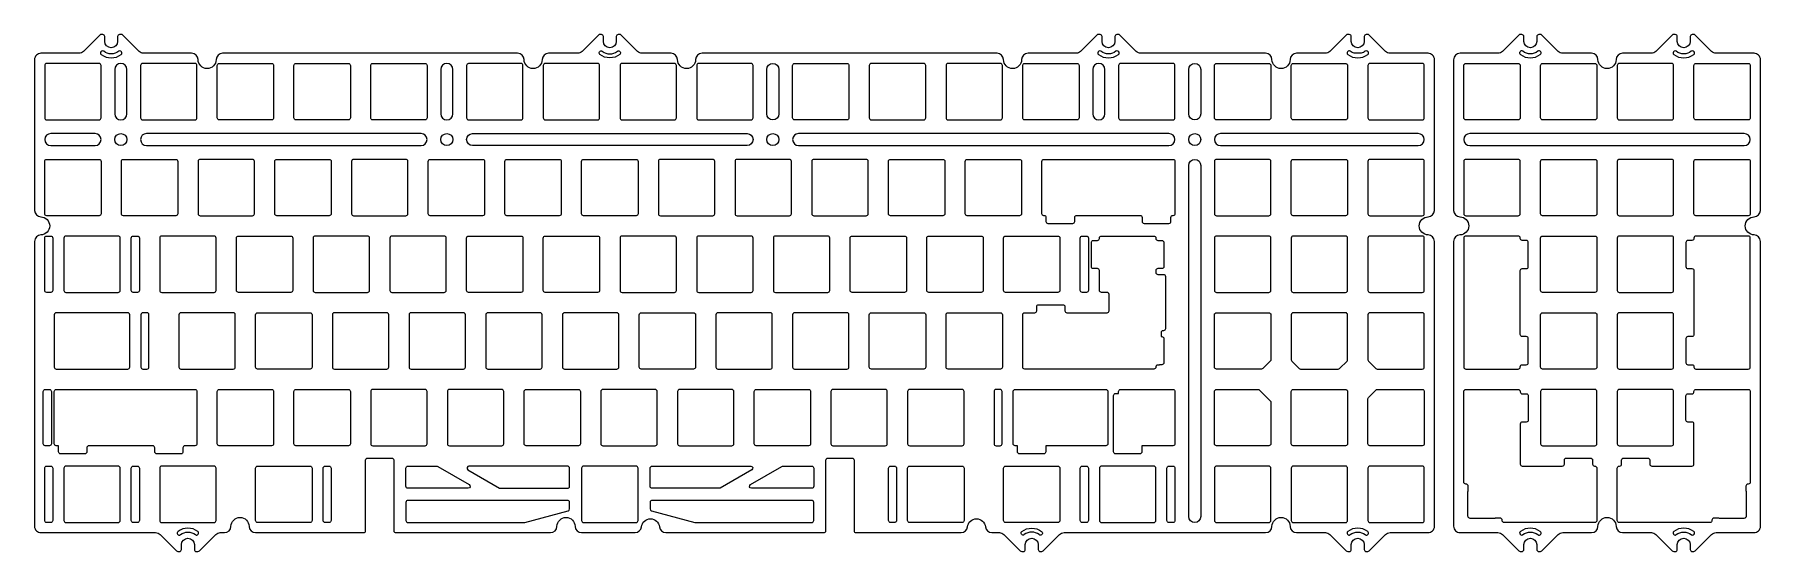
# Model space of a CAD drawing. Header units: millimetres. Extents: x 480 to 909, y -4 to 124.
import ezdxf

# ---------------------------------------------------------------- set-up
doc = ezdxf.new("R2010")
doc.units = ezdxf.units.MM
doc.layers.get('0').update_dxf_attribs({"linetype": 'CONTINUOUS'})

msp = doc.modelspace()

# ---------------------------------------------------------------- linework, layer by layer
for points in [[(826.54, 0.48, 0.414214), (828.14, 2.08), (828.14, 72.83, 0.408519), (826.57, 74.43, -0.980706), (826.57, 78.92, 0.408519), (828.14, 80.52), (828.14, 117.94, 0.414214), (826.54, 119.54), (817.13, 119.54, -0.198912), (815.99, 120.01), (811.93, 124.07, 0.198912), (811.58, 124.21), (811.19, 124.21, 0.414214), (810.69, 123.71), (810.69, 122.51, -1), (807.49, 122.51), (807.49, 123.71, 0.414214), (806.99, 124.21), (806.59, 124.21, 0.198912), (806.24, 124.07), (802.18, 120.01, -0.198912), (801.05, 119.54), (793.89, 119.54, 0.4085), (792.29, 117.97, -0.980642), (787.79, 117.97, 0.4085), (786.19, 119.54), (755.21, 119.54, -0.198912), (754.08, 120.01), (750.02, 124.07, 0.198912), (749.67, 124.21), (749.27, 124.21, 0.414214), (748.77, 123.71), (748.77, 122.51, -1), (745.58, 122.51), (745.58, 123.71, 0.414214), (745.08, 124.21), (744.68, 124.21, 0.198912), (744.33, 124.07), (740.27, 120.01, -0.198912), (739.14, 119.54), (727.21, 119.54, 0.4085), (725.61, 117.97, -0.980642), (721.11, 117.97, 0.4085), (719.51, 119.54), (646.25, 119.54, 0.4085), (644.65, 117.97, -0.980642), (640.15, 117.97, 0.4085), (638.55, 119.54), (631.39, 119.54, -0.198912), (630.26, 120.01), (626.2, 124.07, 0.198912), (625.84, 124.21), (625.45, 124.21, 0.414214), (624.95, 123.71), (624.95, 122.51, -1), (621.75, 122.51), (621.75, 123.71, 0.414214), (621.25, 124.21), (620.86, 124.21, 0.198912), (620.5, 124.07), (616.44, 120.01, -0.198912), (615.31, 119.54), (608.15, 119.54, 0.4085), (606.55, 117.97, -0.980642), (602.05, 117.97, 0.4085), (600.45, 119.54), (527.19, 119.54, 0.4085), (525.59, 117.97, -0.980642), (521.09, 117.97, 0.4085), (519.49, 119.54), (507.56, 119.54, -0.198912), (506.43, 120.01), (502.37, 124.07, 0.198912), (502.02, 124.21), (501.62, 124.21, 0.414214), (501.12, 123.71), (501.12, 122.51, -1), (497.92, 122.51), (497.92, 123.71, 0.414214), (497.43, 124.21), (497.03, 124.21, 0.198912), (496.68, 124.07), (492.62, 120.01, -0.198912), (491.49, 119.54), (482.08, 119.54, 0.414214), (480.48, 117.94), (480.48, 80.52, 0.408519), (482.04, 78.92, -0.980706), (482.04, 74.43, 0.408519), (480.48, 72.83), (480.48, 2.08, 0.414214), (482.08, 0.48), (510.54, 0.48, -0.198912), (511.67, 0.01), (515.73, -4.05, 0.198912), (516.08, -4.2), (516.47, -4.2, 0.414214), (516.97, -3.7), (516.97, -2.5, -1), (520.17, -2.5), (520.17, -3.7, 0.414214), (520.67, -4.2), (521.07, -4.2, 0.198912), (521.42, -4.05), (525.48, 0.01, -0.198912), (526.61, 0.48), (527.66, 0.48, 0.4085), (529.26, 2.04, -0.980642), (533.76, 2.04, 0.4085), (535.36, 0.48), (562.2, 0.48, 0.414214), (562.7, 0.98), (562.7, 18.5, -0.414214), (563.2, 19), (569.2, 19, -0.414214), (569.7, 18.5), (569.7, 0.98, 0.414214), (570.2, 0.48), (608.62, 0.48, 0.4085), (610.22, 2.04, -0.980642), (614.72, 2.04, 0.4085), (616.32, 0.48), (629.6, 0.48, 0.383365), (631.19, 1.91, -0.89883), (635.67, 1.91, 0.383365), (637.26, 0.48), (676.5, 0.48, 0.414214), (677, 0.98), (677, 18.5, -0.414214), (677.5, 19), (683.5, 19, -0.414214), (684, 18.5), (684, 0.98, 0.414214), (684.5, 0.48), (710.57, 0.48, 0.383365), (712.16, 1.91, -0.89883), (716.63, 1.91, 0.383365), (718.22, 0.48), (720.09, 0.48, -0.198912), (721.22, 0.01), (725.28, -4.05, 0.198912), (725.63, -4.2), (726.03, -4.2, 0.414214), (726.53, -3.7), (726.53, -2.5, -1), (729.73, -2.5), (729.73, -3.7, 0.414214), (730.23, -4.2), (730.62, -4.2, 0.198912), (730.97, -4.05), (735.03, 0.01, -0.198912), (736.16, 0.48), (786.19, 0.48, 0.4085), (787.79, 2.04, -0.980642), (792.29, 2.04, 0.4085), (793.89, 0.48), (801.05, 0.48, -0.198912), (802.18, 0.01), (806.24, -4.05, 0.198912), (806.59, -4.2), (806.99, -4.2, 0.414214), (807.49, -3.7), (807.49, -2.5, -1), (810.69, -2.5), (810.69, -3.7, 0.414214), (811.19, -4.2), (811.58, -4.2, 0.198912), (811.93, -4.05), (815.99, 0.01, -0.198912), (817.13, 0.48)], [(497.06, 119.24, 0.334755), (501.99, 119.24, 1), (501.39, 120.04, -0.334755), (497.66, 120.04, 1)], [(621.48, 120.04, 0.334755), (625.22, 120.04, -1), (625.82, 119.24, -0.334755), (620.88, 119.24, -1)], [(745.31, 120.04, 1), (744.71, 119.24, 0.334755), (749.64, 119.24, 1), (749.04, 120.04, -0.334755)], [(807.22, 120.04, 1), (806.62, 119.24, 0.334755), (811.56, 119.24, 1), (810.95, 120.04, -0.090525), (809.96, 119.54), (808.22, 119.54, -0.090525)], [(867.15, 0.48, 0.4085), (868.75, 2.04, -0.980642), (873.25, 2.04, 0.4085), (874.85, 0.48), (882.01, 0.48, -0.198912), (883.14, 0.01), (887.2, -4.05, 0.198912), (887.56, -4.2), (887.95, -4.2, 0.414214), (888.45, -3.7), (888.45, -2.5, -1), (891.65, -2.5), (891.65, -3.7, 0.414214), (892.15, -4.2), (892.54, -4.2, 0.198912), (892.9, -4.05), (896.96, 0.01, -0.198912), (898.09, 0.48), (907.5, 0.48, 0.414214), (909.1, 2.08), (909.1, 72.83, 0.408519), (907.53, 74.43, -0.980706), (907.53, 78.92, 0.408519), (909.1, 80.52), (909.1, 117.94, 0.414214), (907.5, 119.54), (898.09, 119.54, -0.198912), (896.96, 120.01), (892.9, 124.07, 0.198912), (892.54, 124.21), (892.15, 124.21, 0.414214), (891.65, 123.71), (891.65, 122.51, -1), (888.45, 122.51), (888.45, 123.71, 0.414214), (887.95, 124.21), (887.56, 124.21, 0.198912), (887.2, 124.07), (883.14, 120.01, -0.198912), (882.01, 119.54), (874.85, 119.54, 0.4085), (873.25, 117.97, -0.980642), (868.75, 117.97, 0.4085), (867.15, 119.54), (859.99, 119.54, -0.198912), (858.86, 120.01), (854.8, 124.07, 0.198912), (854.44, 124.21), (854.05, 124.21, 0.414214), (853.55, 123.71), (853.55, 122.51, -1), (850.35, 122.51), (850.35, 123.71, 0.414214), (849.85, 124.21), (849.46, 124.21, 0.198912), (849.1, 124.07), (845.04, 120.01, -0.198912), (843.91, 119.54), (834.5, 119.54, 0.414214), (832.9, 117.94), (832.9, 80.52, 0.408519), (834.47, 78.92, -0.980706), (834.47, 74.43, 0.408519), (832.9, 72.83), (832.9, 2.08, 0.414214), (834.5, 0.48), (843.91, 0.48, -0.198912), (845.04, 0.01), (849.1, -4.05, 0.198912), (849.46, -4.2), (849.85, -4.2, 0.414214), (850.35, -3.7), (850.35, -2.5, -1), (853.55, -2.5), (853.55, -3.7, 0.414214), (854.05, -4.2), (854.44, -4.2, 0.198912), (854.8, -4.05), (858.86, 0.01, -0.198912), (859.99, 0.48)], [(849.48, 119.24, 0.334755), (854.42, 119.24, 1), (853.82, 120.04, -0.334755), (850.08, 120.04, 1)], [(887.58, 119.24, 0.334755), (892.52, 119.24, 1), (891.92, 120.04, -0.334755), (888.18, 120.04, 1)], [(483, 103.51, 0.414214), (483.5, 103.01), (496.5, 103.01, 0.414214), (497, 103.51), (497, 116.51, 0.414214), (496.5, 117.01), (483.5, 117.01, 0.414214), (483, 116.51)], [(500.41, 104.51, 1), (503.41, 104.51), (503.41, 115.51, 1), (500.41, 115.51)], [(507.31, 117.01, 0.414214), (506.81, 116.51), (506.81, 103.51, 0.414214), (507.31, 103.01), (520.31, 103.01, 0.414214), (520.81, 103.51), (520.81, 116.51, 0.414214), (520.31, 117.01)], [(539.36, 103.01), (526.36, 103.01, -0.414214), (525.86, 103.51), (525.86, 116.51, -0.414214), (526.36, 117.01), (539.36, 117.01, -0.414214), (539.86, 116.51), (539.86, 103.51, -0.414214)], [(558.41, 103.01), (545.41, 103.01, -0.414214), (544.91, 103.51), (544.91, 116.51, -0.414214), (545.41, 117.01), (558.41, 117.01, -0.414214), (558.91, 116.51), (558.91, 103.51, -0.414214)], [(563.96, 103.51), (563.96, 116.51, -0.414214), (564.46, 117.01), (577.46, 117.01, -0.414214), (577.96, 116.51), (577.96, 103.51, -0.414214), (577.46, 103.01), (564.46, 103.01, -0.414214)], [(581.37, 104.51, 1), (584.37, 104.51), (584.37, 115.51, 1), (581.37, 115.51)], [(587.78, 103.51, 0.414214), (588.27, 103.01), (601.27, 103.01, 0.414214), (601.77, 103.51), (601.77, 116.51, 0.414214), (601.27, 117.01), (588.27, 117.01, 0.414214), (587.78, 116.51)], [(607.33, 117.01, 0.414214), (606.82, 116.51), (606.82, 103.51, 0.414214), (607.33, 103.01), (620.32, 103.01, 0.414214), (620.82, 103.51), (620.82, 116.51, 0.414214), (620.32, 117.01)], [(625.88, 103.51, 0.414214), (626.38, 103.01), (639.37, 103.01, 0.414214), (639.88, 103.51), (639.88, 116.51, 0.414214), (639.37, 117.01), (626.38, 117.01, 0.414214), (625.88, 116.51)], [(644.92, 103.51, 0.414214), (645.42, 103.01), (658.42, 103.01, 0.414214), (658.92, 103.51), (658.92, 116.51, 0.414214), (658.42, 117.01), (645.42, 117.01, 0.414214), (644.92, 116.51)], [(665.33, 115.51), (665.33, 104.51, -1), (662.33, 104.51), (662.33, 115.51, -1)], [(682.24, 103.01), (669.24, 103.01, -0.414214), (668.74, 103.51), (668.74, 116.51, -0.414214), (669.24, 117.01), (682.24, 117.01, -0.414214), (682.74, 116.51), (682.74, 103.51, -0.414214)], [(701.29, 103.01, 0.414214), (701.79, 103.51), (701.79, 116.51, 0.414214), (701.29, 117.01), (688.29, 117.01, 0.414214), (687.79, 116.51), (687.79, 103.51, 0.414214), (688.29, 103.01)], [(720.34, 103.01, 0.414214), (720.84, 103.51), (720.84, 116.51, 0.414214), (720.34, 117.01), (707.34, 117.01, 0.414214), (706.84, 116.51), (706.84, 103.51, 0.414214), (707.34, 103.01)], [(739.89, 116.51), (739.89, 103.51, -0.414214), (739.39, 103.01), (726.39, 103.01, -0.414214), (725.89, 103.51), (725.89, 116.51, -0.414214), (726.39, 117.01), (739.39, 117.01, -0.414214)], [(743.29, 104.51, 1), (746.29, 104.51), (746.29, 115.51, 1), (743.29, 115.51)], [(763.7, 116.51, 0.414214), (763.2, 117.01), (750.2, 117.01, 0.414214), (749.7, 116.51), (749.7, 103.51, 0.414214), (750.2, 103.01), (763.2, 103.01, 0.414214), (763.7, 103.51)], [(767.11, 104.51), (767.11, 115.51, -1), (770.11, 115.51), (770.11, 104.51, -1)], [(773.51, 103.51), (773.51, 116.51, -0.414214), (774.01, 117.01), (787.01, 117.01, -0.414214), (787.51, 116.51), (787.51, 103.51, -0.414214), (787.01, 103.01), (774.01, 103.01, -0.414214)], [(792.56, 103.51), (792.56, 116.51, -0.414214), (793.06, 117.01), (806.06, 117.01, -0.414214), (806.56, 116.51), (806.56, 103.51, -0.414214), (806.06, 103.01), (793.06, 103.01, -0.414214)], [(811.61, 103.51, 0.414214), (812.11, 103.01), (825.11, 103.01, 0.414214), (825.61, 103.51), (825.61, 116.51, 0.414214), (825.11, 117.01), (812.11, 117.01, 0.414214), (811.61, 116.51)], [(849.43, 116.51), (849.43, 103.51, -0.414214), (848.93, 103.01), (835.93, 103.01, -0.414214), (835.43, 103.51), (835.43, 116.51, -0.414214), (835.93, 117.01), (848.93, 117.01, -0.414214)], [(854.98, 117.01), (867.98, 117.01, -0.414214), (868.48, 116.51), (868.48, 103.51, -0.414214), (867.98, 103.01), (854.98, 103.01, -0.414214), (854.48, 103.51), (854.48, 116.51, -0.414214)], [(874.03, 117.01, 0.414214), (873.53, 116.51), (873.53, 103.51, 0.414214), (874.03, 103.01), (887.03, 103.01, 0.414214), (887.53, 103.51), (887.53, 116.51, 0.414214), (887.03, 117.01)], [(906.08, 103.01), (893.08, 103.01, -0.414214), (892.58, 103.51), (892.58, 116.51, -0.414214), (893.08, 117.01), (906.08, 117.01, -0.414214), (906.58, 116.51), (906.58, 103.51, -0.414214)], [(495.5, 96.61, 1), (495.5, 99.61), (484.5, 99.61, 1), (484.5, 96.61)], [(576.46, 96.61, 1), (576.46, 99.61), (508.31, 99.61, 1), (508.31, 96.61)], [(589.27, 99.61), (657.42, 99.61, -1), (657.42, 96.61), (589.27, 96.61, -1)], [(762.2, 96.61, 1), (762.2, 99.61), (670.24, 99.61, 1), (670.24, 96.61)], [(824.11, 96.61, 1), (824.11, 99.61), (775.01, 99.61, 1), (775.01, 96.61)], [(836.93, 99.61, 1), (836.93, 96.61), (905.08, 96.61, 1), (905.08, 99.61)], [(497, 92.7), (497, 79.7, -0.414214), (496.5, 79.2), (483.5, 79.2, -0.414214), (483, 79.7), (483, 92.7, -0.414214), (483.5, 93.2), (496.5, 93.2, -0.414214)], [(516.05, 92.7), (516.05, 79.7, -0.414214), (515.55, 79.2), (502.55, 79.2, -0.414214), (502.05, 79.7), (502.05, 92.7, -0.414214), (502.55, 93.2), (515.55, 93.2, -0.414214)], [(521.1, 79.7, 0.414214), (521.6, 79.2), (534.6, 79.2, 0.414214), (535.1, 79.7), (535.1, 92.7, 0.414214), (534.6, 93.2), (521.6, 93.2, 0.414214), (521.1, 92.7)], [(540.15, 79.7), (540.15, 92.7, -0.414214), (540.65, 93.2), (553.65, 93.2, -0.414214), (554.15, 92.7), (554.15, 79.7, -0.414214), (553.65, 79.2), (540.65, 79.2, -0.414214)], [(559.7, 93.2, 0.414214), (559.2, 92.7), (559.2, 79.7, 0.414214), (559.7, 79.2), (572.7, 79.2, 0.414214), (573.2, 79.7), (573.2, 92.7, 0.414214), (572.7, 93.2)], [(591.75, 79.2), (578.75, 79.2, -0.414214), (578.25, 79.7), (578.25, 92.7, -0.414214), (578.75, 93.2), (591.75, 93.2, -0.414214), (592.25, 92.7), (592.25, 79.7, -0.414214)], [(610.8, 79.2), (597.8, 79.2, -0.414214), (597.3, 79.7), (597.3, 92.7, -0.414214), (597.8, 93.2), (610.8, 93.2, -0.414214), (611.3, 92.7), (611.3, 79.7, -0.414214)], [(630.35, 92.7), (630.35, 79.7, -0.414214), (629.85, 79.2), (616.85, 79.2, -0.414214), (616.35, 79.7), (616.35, 92.7, -0.414214), (616.85, 93.2), (629.85, 93.2, -0.414214)], [(649.4, 92.7, 0.414214), (648.9, 93.2), (635.9, 93.2, 0.414214), (635.4, 92.7), (635.4, 79.7, 0.414214), (635.9, 79.2), (648.9, 79.2, 0.414214), (649.4, 79.7)], [(654.95, 93.2, 0.414214), (654.45, 92.7), (654.45, 79.7, 0.414214), (654.95, 79.2), (667.95, 79.2, 0.414214), (668.45, 79.7), (668.45, 92.7, 0.414214), (667.95, 93.2)], [(674, 93.2, 0.414214), (673.5, 92.7), (673.5, 79.7, 0.414214), (674, 79.2), (687, 79.2, 0.414214), (687.5, 79.7), (687.5, 92.7, 0.414214), (687, 93.2)], [(706.55, 92.7), (706.55, 79.7, -0.414214), (706.05, 79.2), (693.05, 79.2, -0.414214), (692.55, 79.7), (692.55, 92.7, -0.414214), (693.05, 93.2), (706.05, 93.2, -0.414214)], [(725.6, 92.7), (725.6, 79.7, -0.414214), (725.1, 79.2), (712.1, 79.2, -0.414214), (711.6, 79.7), (711.6, 92.7, -0.414214), (712.1, 93.2), (725.1, 93.2, -0.414214)], [(738.24, 77.2), (732.24, 77.2, -0.414214), (731.74, 77.7), (731.74, 78.7, 0.414214), (731.24, 79.2), (731.15, 79.2, -0.414214), (730.65, 79.7), (730.65, 92.7, -0.414214), (731.15, 93.2), (763.2, 93.2, -0.414214), (763.7, 92.7), (763.7, 79.7, -0.414214), (763.2, 79.2), (763.11, 79.2, 0.414214), (762.61, 78.7), (762.61, 77.7, -0.414214), (762.11, 77.2), (756.11, 77.2, -0.414214), (755.61, 77.7), (755.61, 78.7, 0.414214), (755.11, 79.2), (739.24, 79.2, 0.414214), (738.74, 78.7), (738.74, 77.7, -0.414214)], [(770.11, 91.7), (770.1, 4.5, -1), (767.1, 4.5), (767.11, 91.7, -1)], [(774.01, 93.2, 0.414214), (773.51, 92.7), (773.51, 79.7, 0.414214), (774.01, 79.2), (787.01, 79.2, 0.414214), (787.51, 79.7), (787.51, 92.7, 0.414214), (787.01, 93.2)], [(806.56, 92.7), (806.56, 79.7, -0.414214), (806.06, 79.2), (793.06, 79.2, -0.414214), (792.56, 79.7), (792.56, 92.7, -0.414214), (793.06, 93.2), (806.06, 93.2, -0.414214)], [(825.11, 79.2, 0.414214), (825.61, 79.7), (825.61, 92.7, 0.414214), (825.11, 93.2), (812.11, 93.2, 0.414214), (811.61, 92.7), (811.61, 79.7, 0.414214), (812.11, 79.2)], [(848.93, 79.2, 0.414214), (849.43, 79.7), (849.43, 92.7, 0.414214), (848.93, 93.2), (835.93, 93.2, 0.414214), (835.43, 92.7), (835.43, 79.7, 0.414214), (835.93, 79.2)], [(867.98, 79.2), (854.98, 79.2, -0.414214), (854.48, 79.7), (854.48, 92.7, -0.414214), (854.98, 93.2), (867.98, 93.2, -0.414214), (868.48, 92.7), (868.48, 79.7, -0.414214)], [(887.03, 79.2, 0.414214), (887.53, 79.7), (887.53, 92.7, 0.414214), (887.03, 93.2), (874.03, 93.2, 0.414214), (873.53, 92.7), (873.53, 79.7, 0.414214), (874.03, 79.2)], [(893.08, 93.2), (906.08, 93.2, -0.414214), (906.58, 92.7), (906.58, 79.7, -0.414214), (906.08, 79.2), (893.08, 79.2, -0.414214), (892.58, 79.7), (892.58, 92.7, -0.414214)], [(483.51, 74.15), (484.51, 74.15, -0.414214), (485.01, 73.65), (485.01, 60.65, -0.414214), (484.51, 60.15), (483.51, 60.15, -0.414214), (483.01, 60.65), (483.01, 73.65, -0.414214)], [(501.76, 73.65, 0.414214), (501.26, 74.15), (488.26, 74.15, 0.414214), (487.76, 73.65), (487.76, 60.65, 0.414214), (488.26, 60.15), (501.26, 60.15, 0.414214), (501.76, 60.65)], [(506.51, 73.65), (506.51, 60.65, -0.414214), (506.01, 60.15), (505.01, 60.15, -0.414214), (504.51, 60.65), (504.51, 73.65, -0.414214), (505.01, 74.15), (506.01, 74.15, -0.414214)], [(511.57, 60.65, 0.414214), (512.07, 60.15), (525.07, 60.15, 0.414214), (525.57, 60.65), (525.57, 73.65, 0.414214), (525.07, 74.15), (512.07, 74.15, 0.414214), (511.57, 73.65)], [(544.12, 60.15), (531.12, 60.15, -0.414214), (530.62, 60.65), (530.62, 73.65, -0.414214), (531.12, 74.15), (544.12, 74.15, -0.414214), (544.62, 73.65), (544.62, 60.65, -0.414214)], [(549.67, 60.65, 0.414214), (550.17, 60.15), (563.17, 60.15, 0.414214), (563.67, 60.65), (563.67, 73.65, 0.414214), (563.17, 74.15), (550.17, 74.15, 0.414214), (549.67, 73.65)], [(568.72, 60.65, 0.414214), (569.22, 60.15), (582.22, 60.15, 0.414214), (582.72, 60.65), (582.72, 73.65, 0.414214), (582.22, 74.15), (569.22, 74.15, 0.414214), (568.72, 73.65)], [(587.78, 60.65), (587.78, 73.65, -0.414214), (588.27, 74.15), (601.27, 74.15, -0.414214), (601.77, 73.65), (601.77, 60.65, -0.414214), (601.27, 60.15), (588.27, 60.15, -0.414214)], [(607.33, 74.15), (620.32, 74.15, -0.414214), (620.82, 73.65), (620.82, 60.65, -0.414214), (620.32, 60.15), (607.33, 60.15, -0.414214), (606.82, 60.65), (606.82, 73.65, -0.414214)], [(639.88, 73.65, 0.414214), (639.37, 74.15), (626.38, 74.15, 0.414214), (625.88, 73.65), (625.88, 60.65, 0.414214), (626.38, 60.15), (639.37, 60.15, 0.414214), (639.88, 60.65)], [(658.42, 60.15, 0.414214), (658.92, 60.65), (658.92, 73.65, 0.414214), (658.42, 74.15), (645.42, 74.15, 0.414214), (644.92, 73.65), (644.92, 60.65, 0.414214), (645.42, 60.15)], [(664.47, 74.15, 0.414214), (663.97, 73.65), (663.97, 60.65, 0.414214), (664.47, 60.15), (677.48, 60.15, 0.414214), (677.98, 60.65), (677.98, 73.65, 0.414214), (677.48, 74.15)], [(683.03, 60.65), (683.03, 73.65, -0.414214), (683.53, 74.15), (696.53, 74.15, -0.414214), (697.02, 73.65), (697.02, 60.65, -0.414214), (696.53, 60.15), (683.53, 60.15, -0.414214)], [(715.57, 60.15), (702.57, 60.15, -0.414214), (702.07, 60.65), (702.07, 73.65, -0.414214), (702.57, 74.15), (715.57, 74.15, -0.414214), (716.08, 73.65), (716.08, 60.65, -0.414214)], [(735.12, 73.65), (735.12, 60.65, -0.414214), (734.62, 60.15), (721.62, 60.15, -0.414214), (721.12, 60.65), (721.12, 73.65, -0.414214), (721.62, 74.15), (734.62, 74.15, -0.414214)], [(761.32, 64.13), (761.32, 51.13, -0.414214), (760.82, 50.63), (760.73, 50.63, 0.414214), (760.23, 50.13), (760.23, 49.19), (760.44, 49.19, -0.414214), (760.94, 48.69), (760.94, 42.69, -0.414214), (760.44, 42.19), (760.01, 42.19, -0.150834), (759.73, 42.1), (759.16, 42.1, 0.247892), (758.94, 41.69), (758.94, 41.6, -0.414214), (758.44, 41.1), (726.39, 41.1, -0.414214), (725.89, 41.6), (725.89, 54.6, -0.414214), (726.39, 55.1), (728.86, 55.1, 0.414214), (729.36, 55.6), (729.36, 56.6, -0.414214), (729.86, 57.1), (735.86, 57.1, -0.414214), (736.36, 56.6), (736.36, 55.6, 0.414214), (736.86, 55.1), (746.82, 55.1, 0.414214), (747.32, 55.6), (747.32, 59.65, 0.414214), (746.82, 60.15), (745.44, 60.15, -0.414214), (744.94, 60.65), (744.94, 65.56, 0.414214), (744.44, 66.06), (743.44, 66.06, -0.414214), (742.94, 66.56), (742.94, 72.56, -0.414214), (743.44, 73.06), (744.44, 73.06, 0.414214), (744.94, 73.56), (744.94, 73.65, -0.414214), (745.44, 74.15), (758.44, 74.15, -0.414214), (758.94, 73.65), (758.94, 73.56, 0.414214), (759.44, 73.06), (760.44, 73.06, -0.414214), (760.94, 72.56), (760.94, 66.56, -0.414214), (760.44, 66.06), (759.44, 66.06, 0.414214), (758.94, 65.56), (758.94, 65.13, 0.414214), (759.44, 64.63), (760.82, 64.63, -0.414214)], [(741.69, 60.15), (740.69, 60.15, -0.414214), (740.19, 60.65), (740.19, 73.65, -0.414214), (740.69, 74.15), (741.69, 74.15, -0.414214), (742.19, 73.65), (742.19, 60.65, -0.414214)], [(787.01, 60.15, 0.414214), (787.51, 60.65), (787.51, 73.65, 0.414214), (787.01, 74.15), (774.01, 74.15, 0.414214), (773.51, 73.65), (773.51, 60.65, 0.414214), (774.01, 60.15)], [(806.06, 60.15, 0.414214), (806.56, 60.65), (806.56, 73.65, 0.414214), (806.06, 74.15), (793.06, 74.15, 0.414214), (792.56, 73.65), (792.56, 60.65, 0.414214), (793.06, 60.15)], [(825.11, 60.15, 0.414214), (825.61, 60.65), (825.61, 73.65, 0.414214), (825.11, 74.15), (812.11, 74.15, 0.414214), (811.61, 73.65), (811.61, 60.65, 0.414214), (812.11, 60.15)], [(835.93, 74.15, 0.414214), (835.43, 73.65), (835.43, 41.6, 0.414214), (835.93, 41.1), (848.93, 41.1, 0.414214), (849.43, 41.6), (849.43, 41.69, -0.414214), (849.93, 42.19), (850.93, 42.19, 0.414214), (851.43, 42.69), (851.43, 48.69, 0.414214), (850.93, 49.19), (849.93, 49.19, -0.414214), (849.43, 49.69), (849.43, 65.56, -0.414214), (849.93, 66.06), (850.93, 66.06, 0.414214), (851.43, 66.56), (851.43, 72.56, 0.414214), (850.93, 73.06), (849.93, 73.06, -0.414214), (849.43, 73.56), (849.43, 73.65, 0.414214), (848.93, 74.15)], [(867.98, 60.15), (854.98, 60.15, -0.414214), (854.48, 60.65), (854.48, 73.65, -0.414214), (854.98, 74.15), (867.98, 74.15, -0.414214), (868.48, 73.65), (868.48, 60.65, -0.414214)], [(887.53, 73.65, 0.414214), (887.03, 74.15), (874.03, 74.15, 0.414214), (873.53, 73.65), (873.53, 60.65, 0.414214), (874.03, 60.15), (887.03, 60.15, 0.414214), (887.53, 60.65)], [(893.08, 74.15, 0.414214), (892.58, 73.65), (892.58, 73.56, -0.414214), (892.08, 73.06), (891.08, 73.06, 0.414214), (890.58, 72.56), (890.58, 66.56, 0.414214), (891.08, 66.06), (892.08, 66.06, -0.414214), (892.58, 65.56), (892.58, 49.69, -0.414214), (892.08, 49.19), (891.08, 49.19, 0.414214), (890.58, 48.69), (890.58, 42.69, 0.414214), (891.08, 42.19), (892.08, 42.19, -0.414214), (892.58, 41.69), (892.58, 41.6, 0.414214), (893.08, 41.1), (906.08, 41.1, 0.414214), (906.58, 41.6), (906.58, 73.65, 0.414214), (906.08, 74.15)], [(503.64, 41.1, 0.414214), (504.14, 41.6), (504.14, 54.6, 0.414214), (503.64, 55.1), (485.88, 55.1, 0.414214), (485.38, 54.6), (485.38, 41.6, 0.414214), (485.88, 41.1)], [(506.89, 41.6, 0.414214), (507.39, 41.1), (508.39, 41.1, 0.414214), (508.89, 41.6), (508.89, 54.6, 0.414214), (508.39, 55.1), (507.39, 55.1, 0.414214), (506.89, 54.6)], [(529.84, 41.1, 0.414214), (530.34, 41.6), (530.34, 54.6, 0.414214), (529.84, 55.1), (516.84, 55.1, 0.414214), (516.34, 54.6), (516.34, 41.6, 0.414214), (516.84, 41.1)], [(549.39, 54.6), (549.39, 41.6, -0.414214), (548.89, 41.1), (535.89, 41.1, -0.414214), (535.39, 41.6), (535.39, 54.6, -0.414214), (535.89, 55.1), (548.89, 55.1, -0.414214)], [(554.94, 55.1, 0.414214), (554.44, 54.6), (554.44, 41.6, 0.414214), (554.94, 41.1), (567.94, 41.1, 0.414214), (568.44, 41.6), (568.44, 54.6, 0.414214), (567.94, 55.1)], [(573.99, 55.1, 0.414214), (573.49, 54.6), (573.49, 41.6, 0.414214), (573.99, 41.1), (586.99, 41.1, 0.414214), (587.49, 41.6), (587.49, 54.6, 0.414214), (586.99, 55.1)], [(592.54, 41.6, 0.414214), (593.04, 41.1), (606.04, 41.1, 0.414214), (606.54, 41.6), (606.54, 54.6, 0.414214), (606.04, 55.1), (593.04, 55.1, 0.414214), (592.54, 54.6)], [(625.59, 54.6, 0.414214), (625.09, 55.1), (612.09, 55.1, 0.414214), (611.59, 54.6), (611.59, 41.6, 0.414214), (612.09, 41.1), (625.09, 41.1, 0.414214), (625.59, 41.6)], [(644.64, 54.6), (644.64, 41.6, -0.414214), (644.14, 41.1), (631.14, 41.1, -0.414214), (630.64, 41.6), (630.64, 54.6, -0.414214), (631.14, 55.1), (644.14, 55.1, -0.414214)], [(663.19, 41.1, 0.414214), (663.69, 41.6), (663.69, 54.6, 0.414214), (663.19, 55.1), (650.19, 55.1, 0.414214), (649.69, 54.6), (649.69, 41.6, 0.414214), (650.19, 41.1)], [(682.74, 54.6, 0.414214), (682.24, 55.1), (669.24, 55.1, 0.414214), (668.74, 54.6), (668.74, 41.6, 0.414214), (669.24, 41.1), (682.24, 41.1, 0.414214), (682.74, 41.6)], [(701.79, 54.6), (701.79, 41.6, -0.414214), (701.29, 41.1), (688.29, 41.1, -0.414214), (687.79, 41.6), (687.79, 54.6, -0.414214), (688.29, 55.1), (701.29, 55.1, -0.414214)], [(720.84, 54.6), (720.84, 41.6, -0.414214), (720.34, 41.1), (707.34, 41.1, -0.414214), (706.84, 41.6), (706.84, 54.6, -0.414214), (707.34, 55.1), (720.34, 55.1, -0.414214)], [(774.01, 55.1), (787.01, 55.1, -0.414214), (787.51, 54.6), (787.51, 43.43, -0.198912), (787.37, 43.08), (785.54, 41.25, -0.198912), (785.18, 41.1), (774.01, 41.1, -0.414214), (773.51, 41.6), (773.51, 54.6, -0.414214)], [(793.06, 55.1, 0.414214), (792.56, 54.6), (792.56, 43.43, 0.198912), (792.71, 43.08), (794.54, 41.25, 0.198912), (794.89, 41.1), (804.23, 41.1, 0.198912), (804.59, 41.25), (806.42, 43.08, 0.198912), (806.56, 43.43), (806.56, 54.6, 0.414214), (806.06, 55.1)], [(825.11, 41.1, 0.414214), (825.61, 41.6), (825.61, 54.6, 0.414214), (825.11, 55.1), (812.11, 55.1, 0.414214), (811.61, 54.6), (811.61, 43.43, 0.198912), (811.76, 43.08), (813.59, 41.25, 0.198912), (813.94, 41.1)], [(854.98, 55.1), (867.98, 55.1, -0.414214), (868.48, 54.6), (868.48, 41.6, -0.414214), (867.98, 41.1), (854.98, 41.1, -0.414214), (854.48, 41.6), (854.48, 54.6, -0.414214)], [(887.53, 54.6, 0.414214), (887.03, 55.1), (874.03, 55.1, 0.414214), (873.53, 54.6), (873.53, 41.6, 0.414214), (874.03, 41.1), (887.03, 41.1, 0.414214), (887.53, 41.6)], [(482.66, 22.55), (482.66, 35.55, -0.414214), (483.16, 36.05), (484.16, 36.05, -0.414214), (484.66, 35.55), (484.66, 22.55, -0.414214), (484.16, 22.05), (483.16, 22.05, -0.414214)], [(486.47, 20.55), (486.47, 22.05), (485.88, 22.05, -0.414214), (485.38, 22.55), (485.38, 35.55, -0.414214), (485.88, 36.05), (520.31, 36.05, -0.414214), (520.81, 35.55), (520.81, 22.55, -0.414214), (520.31, 22.05), (517.84, 22.05, 0.414214), (517.34, 21.55), (517.34, 20.55, -0.414214), (516.84, 20.05), (510.84, 20.05, -0.414214), (510.34, 20.55), (510.34, 21.55, 0.414214), (509.84, 22.05), (493.97, 22.05, 0.414214), (493.47, 21.55), (493.47, 20.55, -0.414214), (492.97, 20.05), (486.97, 20.05, -0.414214)], [(526.36, 36.05), (539.36, 36.05, -0.414214), (539.86, 35.55), (539.86, 22.55, -0.414214), (539.36, 22.05), (526.36, 22.05, -0.414214), (525.86, 22.55), (525.86, 35.55, -0.414214)], [(558.41, 22.05), (545.41, 22.05, -0.414214), (544.91, 22.55), (544.91, 35.55, -0.414214), (545.41, 36.05), (558.41, 36.05, -0.414214), (558.91, 35.55), (558.91, 22.55, -0.414214)], [(563.96, 22.55, 0.414214), (564.46, 22.05), (577.46, 22.05, 0.414214), (577.96, 22.55), (577.96, 35.55, 0.414214), (577.46, 36.05), (564.46, 36.05, 0.414214), (563.96, 35.55)], [(597.01, 35.55, 0.414214), (596.51, 36.05), (583.51, 36.05, 0.414214), (583.01, 35.55), (583.01, 22.55, 0.414214), (583.51, 22.05), (596.51, 22.05, 0.414214), (597.01, 22.55)], [(615.56, 22.05), (602.56, 22.05, -0.414214), (602.06, 22.55), (602.06, 35.55, -0.414214), (602.56, 36.05), (615.56, 36.05, -0.414214), (616.06, 35.55), (616.06, 22.55, -0.414214)], [(634.61, 22.05, 0.414214), (635.11, 22.55), (635.11, 35.55, 0.414214), (634.61, 36.05), (621.61, 36.05, 0.414214), (621.11, 35.55), (621.11, 22.55, 0.414214), (621.61, 22.05)], [(640.66, 36.05, 0.414214), (640.16, 35.55), (640.16, 22.55, 0.414214), (640.66, 22.05), (653.66, 22.05, 0.414214), (654.16, 22.55), (654.16, 35.55, 0.414214), (653.66, 36.05)], [(659.21, 22.55), (659.21, 35.55, -0.414214), (659.71, 36.05), (672.71, 36.05, -0.414214), (673.21, 35.55), (673.21, 22.55, -0.414214), (672.71, 22.05), (659.71, 22.05, -0.414214)], [(678.26, 22.55, 0.414214), (678.76, 22.05), (691.76, 22.05, 0.414214), (692.26, 22.55), (692.26, 35.55, 0.414214), (691.76, 36.05), (678.76, 36.05, 0.414214), (678.26, 35.55)], [(697.81, 36.05, 0.414214), (697.31, 35.55), (697.31, 22.55, 0.414214), (697.81, 22.05), (710.81, 22.05, 0.414214), (711.31, 22.55), (711.31, 35.55, 0.414214), (710.81, 36.05)], [(718.76, 22.55, 0.414214), (719.26, 22.05), (720.26, 22.05, 0.414214), (720.76, 22.55), (720.76, 35.55, 0.414214), (720.26, 36.05), (719.26, 36.05, 0.414214), (718.76, 35.55)], [(724.01, 36.05), (746.53, 36.05, -0.414214), (747.03, 35.55), (747.03, 22.55, -0.414214), (746.53, 22.05), (731.59, 22.05), (731.59, 20.55, -0.414214), (731.09, 20.05), (725.09, 20.05, -0.414214), (724.59, 20.55), (724.59, 22.05), (724.01, 22.05, -0.414214), (723.51, 22.55), (723.51, 35.55, -0.414214)], [(763.2, 22.05), (755.47, 22.05), (755.47, 20.55, -0.414214), (754.97, 20.05), (748.97, 20.05, -0.414214), (748.47, 20.55), (748.47, 34.55, -0.414214), (748.97, 35.05), (749.7, 35.05), (749.7, 35.55, -0.414214), (750.2, 36.05), (763.2, 36.05, -0.414214), (763.7, 35.55), (763.7, 22.55, -0.414214)], [(784.66, 35.9), (787.37, 33.2, -0.198912), (787.51, 32.84), (787.51, 22.55, -0.414214), (787.01, 22.05), (774.01, 22.05, -0.414214), (773.51, 22.55), (773.51, 35.55, -0.414214), (774.01, 36.05), (784.31, 36.05, -0.198912)], [(792.56, 22.55), (792.56, 35.55, -0.414214), (793.06, 36.05), (806.06, 36.05, -0.414214), (806.56, 35.55), (806.56, 22.55, -0.414214), (806.06, 22.05), (793.06, 22.05, -0.414214)], [(825.61, 35.55), (825.61, 22.55, -0.414214), (825.11, 22.05), (812.11, 22.05, -0.414214), (811.61, 22.55), (811.61, 33.72, -0.198912), (811.76, 34.08), (813.59, 35.9, -0.198912), (813.94, 36.05), (825.11, 36.05, -0.414214)], [(849.43, 27.46), (849.43, 17.5, 0.414214), (849.93, 17), (859.89, 17, 0.414214), (860.39, 17.5), (860.39, 18.5, -0.414214), (860.89, 19), (866.89, 19, -0.414214), (867.39, 18.5), (867.39, 17.5, 0.414214), (867.89, 17), (867.98, 17, -0.414214), (868.48, 16.5), (868.48, 3.5, -0.414214), (867.98, 3), (845.45, 3, -0.414214), (844.95, 3.5), (844.95, 3.59, 0.414214), (844.45, 4.09), (843.42, 4.09, 0.105443), (843.22, 4.04, -0.105443), (843.01, 4), (837.01, 4, -0.214961), (836.64, 4.17, 0.030788), (836.59, 4.21, -0.214961), (836.43, 4.59), (836.43, 10.59, -0.105443), (836.47, 10.79, 0.105443), (836.51, 11), (836.51, 12.03, 0.414214), (836.01, 12.53), (835.93, 12.53, -0.414214), (835.43, 13.03), (835.43, 35.55, -0.414214), (835.93, 36.05), (848.93, 36.05, -0.414214), (849.43, 35.55), (849.43, 35.46, 0.414214), (849.93, 34.96), (850.93, 34.96, -0.414214), (851.43, 34.46), (851.43, 28.46, -0.414214), (850.93, 27.96), (849.93, 27.96, 0.414214)], [(867.98, 22.05, 0.414214), (868.48, 22.55), (868.48, 35.55, 0.414214), (867.98, 36.05), (854.98, 36.05, 0.414214), (854.48, 35.55), (854.48, 22.55, 0.414214), (854.98, 22.05)], [(873.53, 22.55, 0.414214), (874.03, 22.05), (887.03, 22.05, 0.414214), (887.53, 22.55), (887.53, 35.55, 0.414214), (887.03, 36.05), (874.03, 36.05, 0.414214), (873.53, 35.55)], [(892.58, 27.46, 0.414214), (892.08, 27.96), (891.08, 27.96, -0.414214), (890.58, 28.46), (890.58, 34.46, -0.414214), (891.08, 34.96), (892.08, 34.96, 0.414214), (892.58, 35.46), (892.58, 35.55, -0.414214), (893.08, 36.05), (906.08, 36.05, -0.414214), (906.58, 35.55), (906.58, 13.03, -0.414214), (906.08, 12.53), (905.99, 12.53, 0.414214), (905.49, 12.03), (905.49, 11, 0.105443), (905.53, 10.79, -0.105443), (905.58, 10.59), (905.58, 4.59, -0.214961), (905.41, 4.21, 0.030788), (905.36, 4.17, -0.214961), (904.99, 4), (898.99, 4, -0.105443), (898.78, 4.04, 0.105443), (898.58, 4.09), (897.55, 4.09, 0.414214), (897.05, 3.59), (897.05, 3.5, -0.414214), (896.55, 3), (874.03, 3, -0.414214), (873.53, 3.5), (873.53, 16.5, -0.414214), (874.03, 17), (874.11, 17, 0.414214), (874.61, 17.5), (874.61, 18.5, -0.414214), (875.11, 19), (881.11, 19, -0.414214), (881.61, 18.5), (881.61, 17.5, 0.414214), (882.11, 17), (892.08, 17, 0.414214), (892.58, 17.5)], [(484.51, 3), (483.51, 3, -0.414214), (483.01, 3.5), (483.01, 16.5, -0.414214), (483.51, 17), (484.51, 17, -0.414214), (485.01, 16.5), (485.01, 3.5, -0.414214)], [(501.76, 16.5, 0.414214), (501.26, 17), (488.26, 17, 0.414214), (487.76, 16.5), (487.76, 3.5, 0.414214), (488.26, 3), (501.26, 3, 0.414214), (501.76, 3.5)], [(506.01, 3), (505.01, 3, -0.414214), (504.51, 3.5), (504.51, 16.5, -0.414214), (505.01, 17), (506.01, 17, -0.414214), (506.51, 16.5), (506.51, 3.5, -0.414214)], [(525.57, 16.5, 0.414214), (525.07, 17), (512.07, 17, 0.414214), (511.57, 16.5), (511.57, 3.5, 0.414214), (512.07, 3), (525.07, 3, 0.414214), (525.57, 3.5)], [(535.89, 17), (548.89, 17, -0.414214), (549.39, 16.5), (549.39, 3.5, -0.414214), (548.89, 3), (535.89, 3, -0.414214), (535.39, 3.5), (535.39, 16.5, -0.414214)], [(552.64, 17), (553.64, 17, -0.414214), (554.14, 16.5), (554.14, 3.5, -0.414214), (553.64, 3), (552.64, 3, -0.414214), (552.14, 3.5), (552.14, 16.5, -0.414214)], [(588.16, 11.5), (573.2, 11.5, -0.414214), (572.7, 12), (572.7, 16.5, -0.414214), (573.2, 17), (580.36, 17, -0.131652), (580.61, 16.93), (588.41, 12.43, -0.767327)], [(595.91, 11.57, 0.131652), (596.16, 11.5), (612.85, 11.5, 0.414214), (613.35, 12), (613.35, 16.5, 0.414214), (612.85, 17), (588.36, 17, 0.767327), (588.11, 16.07)], [(630.35, 16.5, 0.414214), (629.85, 17), (616.85, 17, 0.414214), (616.35, 16.5), (616.35, 3.5, 0.414214), (616.85, 3), (629.85, 3, 0.414214), (630.35, 3.5)], [(633.35, 12), (633.35, 16.5, -0.414214), (633.85, 17), (658.34, 17, -0.767327), (658.59, 16.07), (650.79, 11.57, -0.131652), (650.54, 11.5), (633.85, 11.5, -0.414214)], [(674, 16.5), (674, 12, -0.414214), (673.5, 11.5), (658.54, 11.5, -0.767327), (658.29, 12.43), (666.09, 16.93, -0.131652), (666.34, 17), (673.5, 17, -0.414214)], [(692.56, 3.5), (692.56, 16.5, -0.414214), (693.06, 17), (694.06, 17, -0.414214), (694.56, 16.5), (694.56, 3.5, -0.414214), (694.06, 3), (693.06, 3, -0.414214)], [(711.31, 16.5), (711.31, 3.5, -0.414214), (710.81, 3), (697.81, 3, -0.414214), (697.31, 3.5), (697.31, 16.5, -0.414214), (697.81, 17), (710.81, 17, -0.414214)], [(735.12, 16.5), (735.12, 3.5, -0.414214), (734.62, 3), (721.62, 3, -0.414214), (721.12, 3.5), (721.12, 16.5, -0.414214), (721.62, 17), (734.62, 17, -0.414214)], [(742.19, 16.5), (742.19, 3.5, -0.414214), (741.69, 3), (740.69, 3, -0.414214), (740.19, 3.5), (740.19, 16.5, -0.414214), (740.69, 17), (741.69, 17, -0.414214)], [(758.44, 3, 0.414214), (758.94, 3.5), (758.94, 16.5, 0.414214), (758.44, 17), (745.44, 17, 0.414214), (744.94, 16.5), (744.94, 3.5, 0.414214), (745.44, 3)], [(763.69, 16.5), (763.69, 3.5, -0.414214), (763.19, 3), (762.19, 3, -0.414214), (761.69, 3.5), (761.69, 16.5, -0.414214), (762.19, 17), (763.19, 17, -0.414214)], [(773.51, 3.5, 0.414214), (774.01, 3), (787.01, 3, 0.414214), (787.51, 3.5), (787.51, 16.5, 0.414214), (787.01, 17), (774.01, 17, 0.414214), (773.51, 16.5)], [(793.06, 17, 0.414214), (792.56, 16.5), (792.56, 3.5, 0.414214), (793.06, 3), (806.06, 3, 0.414214), (806.56, 3.5), (806.56, 16.5, 0.414214), (806.06, 17)], [(812.11, 17, 0.414214), (811.61, 16.5), (811.61, 3.5, 0.414214), (812.11, 3), (825.11, 3, 0.414214), (825.61, 3.5), (825.61, 16.5, 0.414214), (825.11, 17)], [(612.98, 5.9, 0.339454), (613.35, 6.38), (613.35, 8, 0.414214), (612.85, 8.5), (573.2, 8.5, 0.414214), (572.7, 8), (572.7, 3.5, 0.414214), (573.2, 3), (602.09, 3, 0.065543), (602.22, 3.02)], [(673.5, 3, 0.414214), (674, 3.5), (674, 8, 0.414214), (673.5, 8.5), (633.85, 8.5, 0.414214), (633.35, 8), (633.35, 6.38, 0.339454), (633.72, 5.9), (644.48, 3.02, 0.065543), (644.61, 3)], [(516.11, 0.77, 1), (516.71, -0.02, -0.334755), (520.44, -0.02, 1), (521.04, 0.77, 0.334755)], [(729.99, -0.02, 0.334755), (726.26, -0.02, -1), (725.66, 0.77, -0.334755), (730.59, 0.77, -1)], [(811.56, 0.77, 0.334755), (806.62, 0.77, 1), (807.22, -0.02, -0.334755), (810.95, -0.02, 1)], [(854.42, 0.77, 0.334755), (849.48, 0.77, 1), (850.08, -0.02, -0.334755), (853.82, -0.02, 1)], [(891.92, -0.02, 1), (892.52, 0.77, 0.334755), (887.58, 0.77, 1), (888.18, -0.02, -0.334755)]]:
    msp.add_lwpolyline(points, format="xyb", close=True)
for centre in [(501.91, 98.11), (582.87, 98.11), (663.83, 98.11), (768.61, 98.11)]:
    msp.add_circle(centre, 1.5)

doc.saveas('drawing.dxf')
